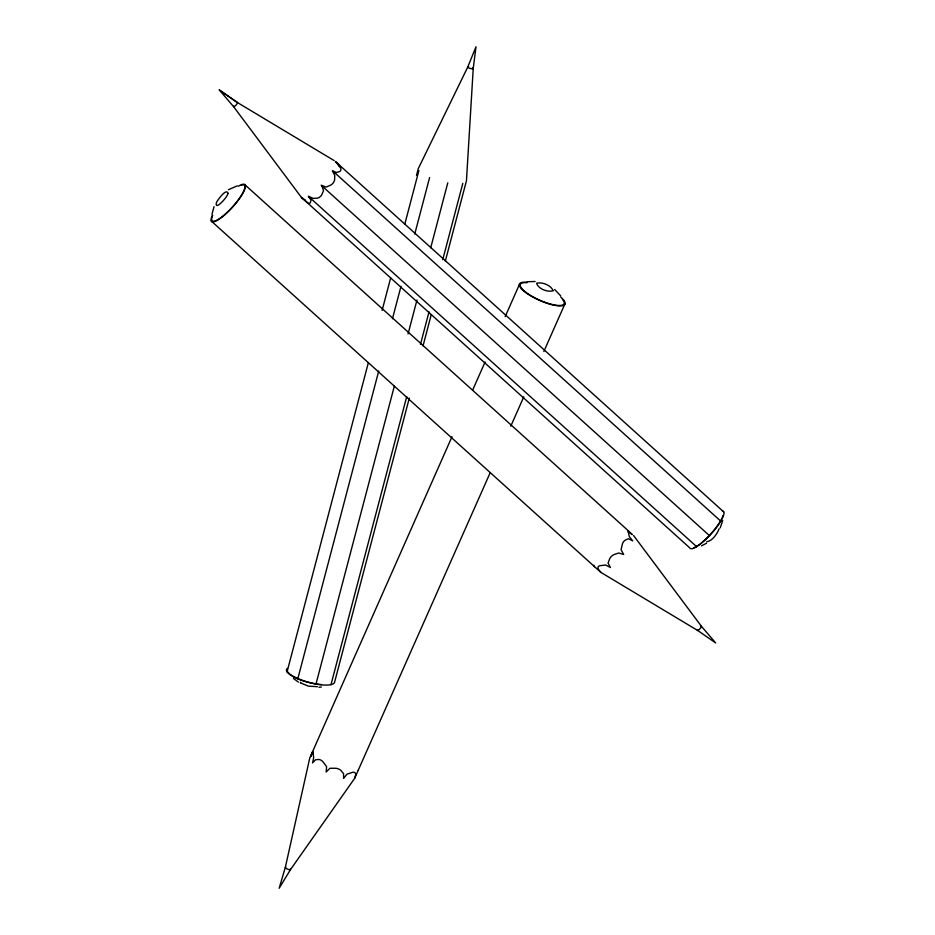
<?xml version="1.0" encoding="UTF-8"?>
<svg xmlns="http://www.w3.org/2000/svg" width="935" height="935" viewBox="0 0 935 935"><rect width="100%" height="100%" fill="white"/><g stroke="black" fill="none" stroke-linecap="round" stroke-linejoin="round"><path stroke-width="1.4" d="M719.132 528.766C717.203 533.967 712.038 541.213 706.673 541.774M211.941 214.349L214.057 206.647M722.72 520.561L720.219 527.866M416.496 175.418L418.284 168.616L467.757 67.04L476.008 46.75L473.239 68.419L466.448 180.771L445.341 261.04M287.057 671.879L368.378 362.628M382.123 310.385L390.666 277.905M404.773 224.248L418.88 170.579M297.786 678.833L378.733 370.985M392.466 318.742L401.01 286.262M414.754 234.019L429.609 177.533M315.972 684.116L394.325 386.155M408.069 333.912L416.975 300.018M430.719 247.775L447.795 182.816M330.99 684.642L406.737 396.58M420.481 344.325L429.025 311.846M442.758 259.603L462.813 183.342M409.308 398.088L334.625 682.071A24.859 6.767 14.7 0 1 306.575 681.919A24.859 6.767 14.7 0 1 287.489 668.373M423.052 345.81L431.234 314.721M553.134 290.656C550.984 285.269 542.288 281.774 536.596 283.212C538.081 288.763 547.84 292.667 553.146 290.668M451.991 436.75L309.754 758.028L285.327 867.376L279.168 888.25L290.434 869.69L354.622 778.387L355.908 774.133L355.043 772.778A8.637 4.383 -56.4 0 0 351.291 772.778L347.014 774.145L343.624 778.399L343.577 773.689L340.889 770.44A8.637 8.076 -16.2 0 0 334.94 768.254L329.903 768.289L326.198 771.994L326.584 766.63L323.568 762.586A8.637 7.048 89.9 0 0 318.917 759.477L315.609 759.746L312.547 762.913L313.669 757.806L313.237 753.809A8.637 1.882 -69.8 0 0 312.606 751.611L310.677 756.473L312.886 752.675M472.666 390.047L485.078 362.032M505.157 316.673L519.334 284.649M354.622 778.387L490.104 472.888M510.779 426.196L523.775 396.849M543.854 351.478L565.114 303.454M722.463 511.036A24.859 5.937 -47.9 0 1 723.748 511.912A24.474 5.855 -47.9 0 1 720.768 521.157L720.71 521.274A24.859 5.937 -47.9 0 1 702.769 542.101A24.859 5.937 -47.9 0 1 689.738 547.852L301.397 197.39L233.61 106.683L219.293 89.97L237.478 102.593M228.432 189.711L237.268 185.855M706.568 543.223L701.425 545.888M317.409 686.699L308.281 686.115L301.023 683.099M527.106 281.751L535.124 281.482M318.94 687.272L321.348 687.003M305.488 200.3L301.397 197.39M709.49 535.673L321.161 185.2L326.093 187.105L330.733 185.107A8.637 8.018 80.4 0 0 334.566 180.198L334.765 175.476L332.381 170.801L336.542 172.519L339.779 171.502A8.637 3.962 49.4 0 0 340.819 168.312L335.42 161.451L339.393 165.32A8.637 2.431 37.9 0 1 338.856 165.881M697.662 630.459L600.878 572.384L598.248 569.146L597.968 567.229A8.637 4.418 33.6 0 1 601.24 565.57L605.635 565.02L610.462 567.522L608.054 563.104L609.573 559.013A8.637 8.158 -3.6 0 1 614.073 554.56L618.748 553.017L623.645 554.467L621.074 549.71L622.207 544.801A8.637 7.118 63.1 0 1 625.293 540.149L628.39 538.712L632.691 540.862L629.313 536.608L628.46 532.915A8.637 1.905 45.3 0 1 628.332 530.799L632.305 534.668L628.659 531.898M334.122 160.563L237.338 102.488L219.293 89.97M298.394 682.094L293.403 678.436M697.522 630.354L715.707 642.976L701.39 626.263L633.603 535.556M211.252 221.034L600.878 572.384M554.642 289.499L560.708 295.881M302.087 198.01L307.954 203.024A8.637 2.431 37.9 0 0 310.326 202.626L311.051 200.02L308.328 196.21L313.108 198.36L317.549 198.162A8.637 7.386 18 0 0 321.932 194.41L323.533 190.67L321.874 185.773L322.341 186.568M336.764 162.725L723.748 511.912M333.07 171.257L720.768 521.157M308.971 196.841L696.657 546.683M245.262 185.083L628.332 530.799M300.275 682.211L300.801 682.912M594.309 566.739A8.637 1.905 45.3 0 1 593.795 565.278M238.343 186.264A24.859 5.937 -47.9 0 1 243.053 193.007A24.859 5.937 -47.9 0 1 220.753 218.1A24.859 5.937 -47.9 0 1 212.151 215.728M700.596 626.403A2.828 0.678 -47.9 0 1 701.133 627.163A2.828 0.678 -47.9 0 1 698.597 630.026A2.828 0.678 -47.9 0 1 697.627 629.746M241.125 185.282A23.936 5.727 -47.9 0 1 230.898 208.634A23.936 5.727 -47.9 0 1 212.748 215.26M560.719 297.096A24.859 6.872 23.9 0 1 556.512 305.64A24.859 6.872 23.9 0 1 524.979 292.012A24.859 6.872 23.9 0 1 526.428 282.288M290.224 868.954A2.828 0.783 23.9 0 1 287.875 869.258A2.828 0.783 23.9 0 1 285.713 867.107M358.409 770.066A8.637 1.882 -69.8 0 1 358.385 770.405M562.426 299.305A23.936 6.627 23.9 0 1 553.356 304.74A23.936 6.627 23.9 0 1 524.605 291.276A23.936 6.627 23.9 0 1 527.001 282.721M237.069 102.534A2.828 0.678 -47.9 0 1 235.854 105.293A2.828 0.678 -47.9 0 1 233.715 106.076M723.047 515.524A23.936 5.727 -47.9 0 1 700.841 543.364M699.847 544.135A23.936 5.727 -47.9 0 1 693.875 547.665M472.502 67.671A2.828 0.771 14.7 0 1 472.362 68.758A2.828 0.771 14.7 0 1 468.493 67.787A2.828 0.771 14.7 0 1 468.622 66.701M321.453 684.572A23.936 6.522 14.7 0 1 317.234 684.058M315.773 683.812A23.936 6.522 14.7 0 1 304.927 681.159M303.77 680.785A23.936 6.522 14.7 0 1 291.077 674.941M290.049 674.193A23.936 6.522 14.7 0 1 287.922 672.031M227.953 193.288C228.058 196.747 213.636 212.187 216.593 202.159C218.03 199.576 226.399 187.83 227.976 193.253"/></g></svg>
